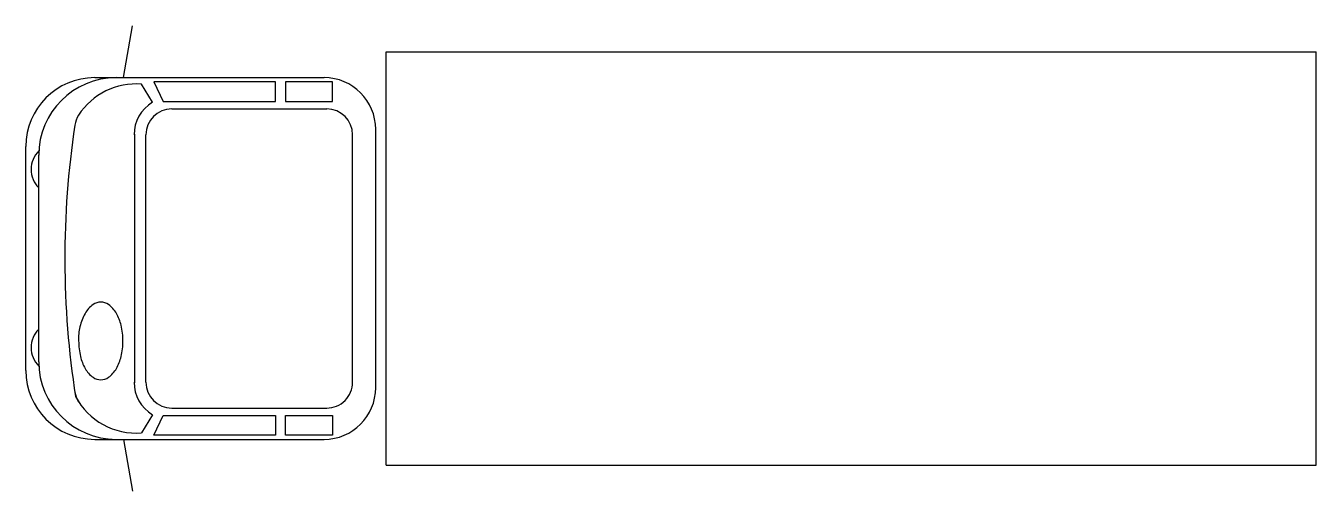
# Model space of a CAD drawing. Extents: x 0 to 7.61, y -1.37 to 1.37.
import ezdxf

# ---------------------------------------------------------------- set-up
doc = ezdxf.new("R2010")
doc.units = 0
doc.header["$MEASUREMENT"] = 0
doc.layers.get('0').update_dxf_attribs({"linetype": 'CONTINUOUS'})

msp = doc.modelspace()

# ---------------------------------------------------------------- linework, layer by layer
for p, q in [((0.577, 1.0668), (0.6303, 1.3727)), ((2.1257, -1.2192), (2.1257, 1.2192)), ((2.1257, 1.2192), (7.6121, 1.2192)), ((7.6121, -1.2192), (7.6121, 1.2192)), ((0.4064, 1.0668), (1.7593, 1.0668)), ((0.7473, 0.9213), (0.683, 1.0283)), ((1.4732, 1.0416), (0.7556, 1.0416)), ((0.7556, 1.0416), (0.8111, 0.9254)), ((1.4732, 0.9254), (1.4732, 1.0416)), ((1.8085, 1.0416), (1.531, 1.0416)), ((1.531, 1.0416), (1.531, 0.9254)), ((1.8085, 0.9254), (1.8085, 1.0416)), ((0.8111, 0.9254), (1.4732, 0.9254)), ((1.531, 0.9254), (1.8085, 0.9254)), ((0.861, 0.8823), (1.7754, 0.8823)), ((2.0641, -0.762), (2.0641, 0.762)), ((0.6409, 0.7335), (0.6409, -0.7335)), ((0.7086, -0.7299), (0.7086, 0.7299)), ((1.9278, -0.7299), (1.9278, 0.7299)), ((0, -0.6604), (0, 0.6604)), ((0.0762, -0.6096), (0.0762, 0.6096)), ((0.861, -0.8823), (1.7754, -0.8823)), ((0.7473, -0.9213), (0.683, -1.0283)), ((0.7556, -1.0416), (0.8111, -0.9254)), ((0.8111, -0.9254), (1.4732, -0.9254)), ((1.4732, -0.9254), (1.4732, -1.0416)), ((1.531, -1.0416), (1.531, -0.9254)), ((1.531, -0.9254), (1.8085, -0.9254)), ((1.8085, -0.9254), (1.8085, -1.0416)), ((1.4732, -1.0416), (0.7556, -1.0416)), ((1.8085, -1.0416), (1.531, -1.0416)), ((0.4064, -1.0668), (1.7593, -1.0668)), ((0.577, -1.0668), (0.6303, -1.3727)), ((2.1257, -1.2192), (7.6121, -1.2192))]:
    msp.add_line(p, q)
msp.add_lwpolyline([(0.4423, -0.2569, 0.15854), (0.3968, -0.2717, 0.106465), (0.35, -0.3241, 0.07162), (0.3192, -0.4024, 0.071565), (0.3117, -0.4862, 0.057969), (0.3224, -0.5784, 0.07162), (0.35, -0.6484, 0.106465), (0.3968, -0.7008, 0.15854), (0.4423, -0.7156, 0.15854), (0.4878, -0.7008, 0.106465), (0.5347, -0.6484, 0.07162), (0.5622, -0.5784, 0.057969), (0.5729, -0.4862, 0.057969), (0.5622, -0.3941, 0.07162), (0.5347, -0.3241, 0.106465), (0.4878, -0.2717, 0.15854)], format="xyb", close=True)
for centre, radius, start, end in [((0.4064, 0.6604), 0.4064, 90, 180), ((0.5334, 0.6096), 0.4572, 90, 180), ((1.7593, 0.762), 0.3048, 0, 90), ((0.6496, 0.6277), 0.402, 85.22777, 147.20963), ((0.861, 0.7299), 0.2227, 120.70749, 180), ((0.4397, 0.7629), 0.1524, 147.20963, 171.42257), ((0.861, 0.7299), 0.1524, 90, 180), ((1.7754, 0.7299), 0.1524, 0, 90), ((5.4975, 0), 5.2673, 171.42257, 188.89184), ((0.1842, 0.5252), 0.1531, 134.48711, 225.15619), ((0.1842, -0.5252), 0.1531, 134.84381, 225.51289), ((0.4064, -0.6604), 0.4064, 180, 270), ((0.5334, -0.6096), 0.4572, 180, 270), ((0.861, -0.7299), 0.2227, 180, 239.29251), ((0.861, -0.7299), 0.1524, 180, 270), ((1.7754, -0.7299), 0.1524, 270, 0.00001), ((0.4397, -0.7629), 0.1524, 188.57743, 212.79037), ((0.6496, -0.6277), 0.402, 207.63682, 274.77223), ((1.7593, -0.762), 0.3048, 270, 0)]:
    msp.add_arc(centre, radius, start, end)

doc.saveas('drawing.dxf')
